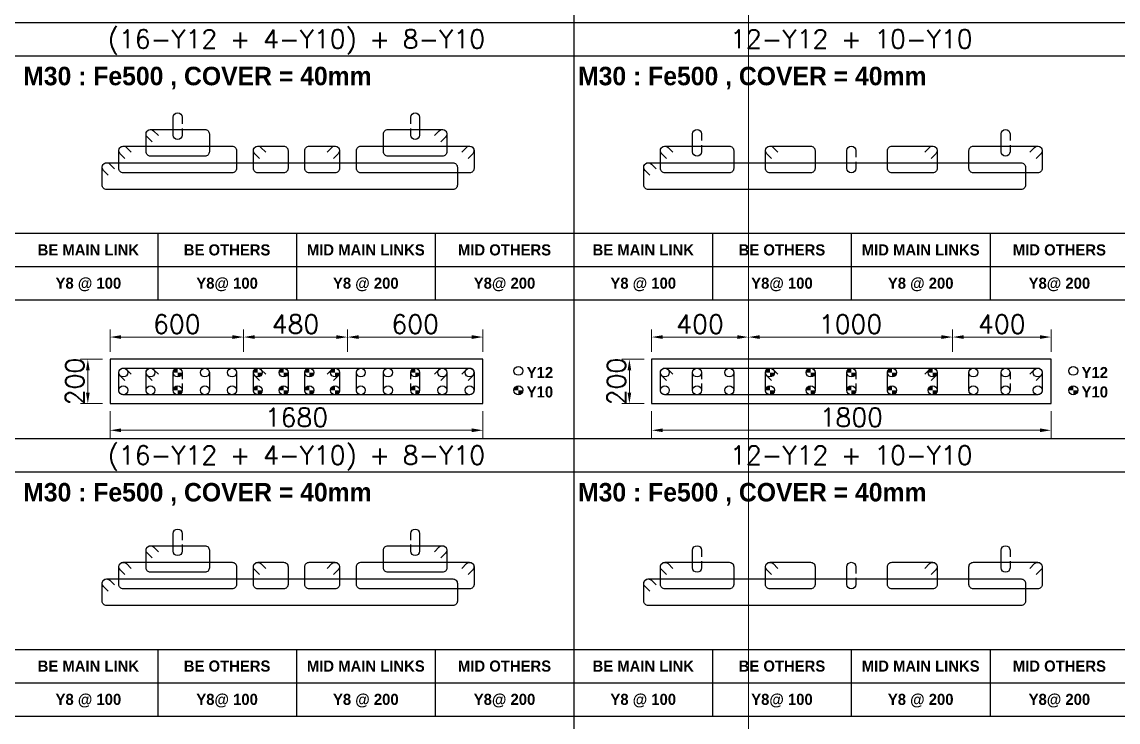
# Model space of a CAD drawing. Header units: millimetres. Extents: x -28707963 to -28231469, y 696001 to 896471.
# Drawn here: x -28305497 to -28290680, y 826289 to 835752 of the extents above; entities that cross this region are included whole.
import ezdxf
from ezdxf.enums import TextEntityAlignment as Align

# ---------------------------------------------------------------- set-up
doc = ezdxf.new("R2010")
doc.units = ezdxf.units.MM
doc.header["$MEASUREMENT"] = 0
doc.header["$PDMODE"] = 34
doc.header["$PDSIZE"] = -8
doc.layers.get('0').update_dxf_attribs({"lineweight": 5})
for name, color, linetype in [('09 COL TEXT-SCH', 2, 'Continuous'), ('14 REINF', 6, 'Continuous'), ('22 TABLE FRAME', 5, 'Continuous'), ('23 STIRRUPS', 5, 'Continuous'), ('TEXT', 4, 'Continuous')]:
    doc.layers.add(name, color=color, linetype=linetype)
doc.layers.add('19 COLUMN', color=1, linetype='Continuous', lineweight=25)
doc.styles.add('adani bold', font='')
doc.styles.add('ROMANS', font='simplex.shx')
doc.styles.get('adani bold').set_extended_font_data('Adani Bold', bold=True)
doc.dimstyles.new('D 50', dxfattribs={"dimscale": 100, "dimtxt": 3, "dimasz": 1.5, "dimexe": 1, "dimexo": 1, "dimgap": 0.5, "dimtad": 1, "dimdec": 0, "dimdsep": 46, "dimtxsty": 'ROMANS', "dimcen": 2.5, "dimclrd": 5, "dimclre": 5, "dimclrt": 4, "dimadec": 0, "dimazin": 0, "dimtfac": 1, "dimtdec": 0, "dimtmove": 0, "dimatfit": 3, "dimfxl": 1, "dimlwd": 0, "dimlwe": 0, "dimarcsym": 0})

# ---------------------------------------------------------------- blocks, each defined once
blk = doc.blocks.new('*D92')
at = {"color": 5, "lineweight": 0, "transparency": 16777216}
for p, q in [((-28304306, 830493), (-28304306, 830133)), ((-28299266, 830493), (-28299266, 830133)), ((-28304156, 830233), (-28299416, 830233))]:
    blk.add_line(p, q, dxfattribs=at)
at = {"color": 5, "transparency": 16777216}
for points in [[(-28304156, 830258), (-28304156, 830208), (-28304306, 830233)], [(-28299416, 830208), (-28299416, 830258), (-28299266, 830233)]]:
    blk.add_solid(points, dxfattribs=at)
at = {"layer": 'Defpoints', "color": 0, "transparency": 16777216}
for p in [(-28304306, 830593), (-28299266, 830593), (-28299266, 830233)]:
    blk.add_point(p, dxfattribs=at)
at = {"color": 4, "transparency": 16777216, "insert": (-28301786, 830408), "char_height": 250, "attachment_point": 5, "style": 'ROMANS'}
blk.add_mtext('1680', dxfattribs=at)
blk = doc.blocks.new('*D534')
at = {"color": 5, "lineweight": 0, "transparency": 16777216}
for p, q in [((-28296986, 830493), (-28296986, 830133)), ((-28291586, 830493), (-28291586, 830133)), ((-28296836, 830233), (-28291736, 830233))]:
    blk.add_line(p, q, dxfattribs=at)
at = {"color": 5, "transparency": 16777216}
for points in [[(-28296836, 830258), (-28296836, 830208), (-28296986, 830233)], [(-28291736, 830208), (-28291736, 830258), (-28291586, 830233)]]:
    blk.add_solid(points, dxfattribs=at)
at = {"layer": 'Defpoints', "color": 0, "transparency": 16777216}
for p in [(-28296986, 830593), (-28291586, 830593), (-28291586, 830233)]:
    blk.add_point(p, dxfattribs=at)
at = {"color": 4, "transparency": 16777216, "insert": (-28294286, 830408), "char_height": 250, "attachment_point": 5, "style": 'ROMANS'}
blk.add_mtext('1800', dxfattribs=at)
blk = doc.blocks.new('*D391')
at = {"color": 5, "lineweight": 0, "transparency": 16777216}
for p, q in [((-28304406, 831193), (-28304706, 831193)), ((-28304606, 830743), (-28304606, 831043)), ((-28304406, 830593), (-28304706, 830593))]:
    blk.add_line(p, q, dxfattribs=at)
at = {"color": 5, "transparency": 16777216}
for points in [[(-28304581, 831043), (-28304631, 831043), (-28304606, 831193)], [(-28304631, 830743), (-28304581, 830743), (-28304606, 830593)]]:
    blk.add_solid(points, dxfattribs=at)
at = {"layer": 'Defpoints', "color": 0, "transparency": 16777216}
for p in [(-28304606, 831193), (-28304306, 831193), (-28304306, 830593)]:
    blk.add_point(p, dxfattribs=at)
at = {"color": 4, "transparency": 16777216, "insert": (-28304781, 830893), "char_height": 250, "attachment_point": 5, "rotation": 90, "style": 'ROMANS'}
blk.add_mtext('200', dxfattribs=at)
blk = doc.blocks.new('*D392')
at = {"color": 5, "lineweight": 0, "transparency": 16777216}
for p, q in [((-28304306, 831293), (-28304306, 831593)), ((-28302501, 831293), (-28302501, 831593)), ((-28304156, 831493), (-28302651, 831493))]:
    blk.add_line(p, q, dxfattribs=at)
at = {"color": 5, "transparency": 16777216}
for points in [[(-28304156, 831518), (-28304156, 831468), (-28304306, 831493)], [(-28302651, 831468), (-28302651, 831518), (-28302501, 831493)]]:
    blk.add_solid(points, dxfattribs=at)
at = {"layer": 'Defpoints', "color": 0, "transparency": 16777216}
for p in [(-28302501, 831493), (-28304306, 831193), (-28302501, 831193)]:
    blk.add_point(p, dxfattribs=at)
at = {"color": 4, "transparency": 16777216, "insert": (-28303403, 831668), "char_height": 250, "attachment_point": 5, "style": 'ROMANS'}
blk.add_mtext('600', dxfattribs=at)
blk = doc.blocks.new('*D393')
at = {"color": 5, "lineweight": 0, "transparency": 16777216}
for p, q in [((-28302501, 831293), (-28302501, 831593)), ((-28301096, 831293), (-28301096, 831593)), ((-28302351, 831493), (-28301246, 831493))]:
    blk.add_line(p, q, dxfattribs=at)
at = {"color": 5, "transparency": 16777216}
for points in [[(-28302351, 831518), (-28302351, 831468), (-28302501, 831493)], [(-28301246, 831468), (-28301246, 831518), (-28301096, 831493)]]:
    blk.add_solid(points, dxfattribs=at)
at = {"layer": 'Defpoints', "color": 0, "transparency": 16777216}
for p in [(-28301096, 831493), (-28302501, 831193), (-28301096, 831193)]:
    blk.add_point(p, dxfattribs=at)
at = {"color": 4, "transparency": 16777216, "insert": (-28301799, 831668), "char_height": 250, "attachment_point": 5, "style": 'ROMANS'}
blk.add_mtext('480', dxfattribs=at)
blk = doc.blocks.new('*D394')
at = {"color": 5, "lineweight": 0, "transparency": 16777216}
for p, q in [((-28301096, 831293), (-28301096, 831593)), ((-28299266, 831293), (-28299266, 831593)), ((-28300946, 831493), (-28299416, 831493))]:
    blk.add_line(p, q, dxfattribs=at)
at = {"color": 5, "transparency": 16777216}
for points in [[(-28300946, 831518), (-28300946, 831468), (-28301096, 831493)], [(-28299416, 831468), (-28299416, 831518), (-28299266, 831493)]]:
    blk.add_solid(points, dxfattribs=at)
at = {"layer": 'Defpoints', "color": 0, "transparency": 16777216}
for p in [(-28299266, 831493), (-28301096, 831193), (-28299266, 831193)]:
    blk.add_point(p, dxfattribs=at)
at = {"color": 4, "transparency": 16777216, "insert": (-28300181, 831668), "char_height": 250, "attachment_point": 5, "style": 'ROMANS'}
blk.add_mtext('600', dxfattribs=at)
blk = doc.blocks.new('*D431')
at = {"color": 5, "lineweight": 0, "transparency": 16777216}
for p, q in [((-28297086, 831193), (-28297386, 831193)), ((-28297286, 830743), (-28297286, 831043)), ((-28297086, 830593), (-28297386, 830593))]:
    blk.add_line(p, q, dxfattribs=at)
at = {"color": 5, "transparency": 16777216}
for points in [[(-28297261, 831043), (-28297311, 831043), (-28297286, 831193)], [(-28297311, 830743), (-28297261, 830743), (-28297286, 830593)]]:
    blk.add_solid(points, dxfattribs=at)
at = {"layer": 'Defpoints', "color": 0, "transparency": 16777216}
for p in [(-28297286, 831193), (-28296986, 831193), (-28296986, 830593)]:
    blk.add_point(p, dxfattribs=at)
at = {"color": 4, "transparency": 16777216, "insert": (-28297461, 830893), "char_height": 250, "attachment_point": 5, "rotation": 90, "style": 'ROMANS'}
blk.add_mtext('200', dxfattribs=at)
blk = doc.blocks.new('*D432')
at = {"color": 5, "lineweight": 0, "transparency": 16777216}
for p, q in [((-28296986, 831293), (-28296986, 831593)), ((-28295676, 831293), (-28295676, 831593)), ((-28296836, 831493), (-28295826, 831493))]:
    blk.add_line(p, q, dxfattribs=at)
at = {"color": 5, "transparency": 16777216}
for points in [[(-28296836, 831518), (-28296836, 831468), (-28296986, 831493)], [(-28295826, 831468), (-28295826, 831518), (-28295676, 831493)]]:
    blk.add_solid(points, dxfattribs=at)
at = {"layer": 'Defpoints', "color": 0, "transparency": 16777216}
for p in [(-28295676, 831493), (-28296986, 831193), (-28295676, 831193)]:
    blk.add_point(p, dxfattribs=at)
at = {"color": 4, "transparency": 16777216, "insert": (-28296331, 831668), "char_height": 250, "attachment_point": 5, "style": 'ROMANS'}
blk.add_mtext('400', dxfattribs=at)
blk = doc.blocks.new('*D433')
at = {"color": 5, "lineweight": 0, "transparency": 16777216}
for p, q in [((-28295676, 831293), (-28295676, 831593)), ((-28292918, 831293), (-28292918, 831593)), ((-28295526, 831493), (-28293068, 831493))]:
    blk.add_line(p, q, dxfattribs=at)
at = {"color": 5, "transparency": 16777216}
for points in [[(-28295526, 831518), (-28295526, 831468), (-28295676, 831493)], [(-28293068, 831468), (-28293068, 831518), (-28292918, 831493)]]:
    blk.add_solid(points, dxfattribs=at)
at = {"layer": 'Defpoints', "color": 0, "transparency": 16777216}
for p in [(-28292918, 831493), (-28295676, 831193), (-28292918, 831193)]:
    blk.add_point(p, dxfattribs=at)
at = {"color": 4, "transparency": 16777216, "insert": (-28294297, 831668), "char_height": 250, "attachment_point": 5, "style": 'ROMANS'}
blk.add_mtext('1000', dxfattribs=at)
blk = doc.blocks.new('*D434')
at = {"color": 5, "lineweight": 0, "transparency": 16777216}
for p, q in [((-28292918, 831293), (-28292918, 831593)), ((-28291586, 831293), (-28291586, 831593)), ((-28292768, 831493), (-28291736, 831493))]:
    blk.add_line(p, q, dxfattribs=at)
at = {"color": 5, "transparency": 16777216}
for points in [[(-28292768, 831518), (-28292768, 831468), (-28292918, 831493)], [(-28291736, 831468), (-28291736, 831518), (-28291586, 831493)]]:
    blk.add_solid(points, dxfattribs=at)
at = {"layer": 'Defpoints', "color": 0, "transparency": 16777216}
for p in [(-28291586, 831493), (-28292918, 831193), (-28291586, 831193)]:
    blk.add_point(p, dxfattribs=at)
at = {"color": 4, "transparency": 16777216, "insert": (-28292252, 831668), "char_height": 250, "attachment_point": 5, "style": 'ROMANS'}
blk.add_mtext('400', dxfattribs=at)

msp = doc.modelspace()

# ---------------------------------------------------------------- hatches: boundary and pattern name
at = {"layer": '14 REINF'}
h = msp.add_hatch(color=6, dxfattribs=at)
edge = h.paths.add_edge_path(flags=0)
edge.add_line((-28303451.1, 831013.4), (-28303391.1, 831013.4))
edge.add_line((-28303391.1, 831013.4), (-28303391.1, 831073.4))
edge.add_arc((-28303391.1, 831013.4), 60, 90, 180)
edge = h.paths.add_edge_path(flags=0)
edge.add_line((-28303331.1, 831013.4), (-28303391.1, 831013.4))
edge.add_line((-28303391.1, 831013.4), (-28303391.1, 830953.4))
edge.add_arc((-28303391.1, 831013.4), 60, 270, 360)
h = msp.add_hatch(color=6, dxfattribs=at)
edge = h.paths.add_edge_path(flags=0)
edge.add_line((-28302368.1, 831013.4), (-28302308.1, 831013.4))
edge.add_line((-28302308.1, 831013.4), (-28302308.1, 831073.4))
edge.add_arc((-28302308.1, 831013.4), 60, 90, 180)
edge = h.paths.add_edge_path(flags=0)
edge.add_line((-28302248.1, 831013.4), (-28302308.1, 831013.4))
edge.add_line((-28302308.1, 831013.4), (-28302308.1, 830953.4))
edge.add_arc((-28302308.1, 831013.4), 60, 270, 360)
h = msp.add_hatch(color=6, dxfattribs=at)
edge = h.paths.add_edge_path(flags=0)
edge.add_line((-28302020.1, 831013.4), (-28301960.1, 831013.4))
edge.add_line((-28301960.1, 831013.4), (-28301960.1, 831073.4))
edge.add_arc((-28301960.1, 831013.4), 60, 90, 180)
edge = h.paths.add_edge_path(flags=0)
edge.add_line((-28301900.1, 831013.4), (-28301960.1, 831013.4))
edge.add_line((-28301960.1, 831013.4), (-28301960.1, 830953.4))
edge.add_arc((-28301960.1, 831013.4), 60, 270, 360)
h = msp.add_hatch(color=6, dxfattribs=at)
edge = h.paths.add_edge_path(flags=0)
edge.add_line((-28301672.1, 831013.4), (-28301612.1, 831013.4))
edge.add_line((-28301612.1, 831013.4), (-28301612.1, 831073.4))
edge.add_arc((-28301612.1, 831013.4), 60, 90, 180)
edge = h.paths.add_edge_path(flags=0)
edge.add_line((-28301552.1, 831013.4), (-28301612.1, 831013.4))
edge.add_line((-28301612.1, 831013.4), (-28301612.1, 830953.4))
edge.add_arc((-28301612.1, 831013.4), 60, 270, 360)
h = msp.add_hatch(color=6, dxfattribs=at)
edge = h.paths.add_edge_path(flags=0)
edge.add_line((-28301324.1, 831013.4), (-28301264.1, 831013.4))
edge.add_line((-28301264.1, 831013.4), (-28301264.1, 831073.4))
edge.add_arc((-28301264.1, 831013.4), 60, 90, 180)
edge = h.paths.add_edge_path(flags=0)
edge.add_line((-28301204.1, 831013.4), (-28301264.1, 831013.4))
edge.add_line((-28301264.1, 831013.4), (-28301264.1, 830953.4))
edge.add_arc((-28301264.1, 831013.4), 60, 270, 360)
h = msp.add_hatch(color=6, dxfattribs=at)
edge = h.paths.add_edge_path(flags=0)
edge.add_line((-28300241.1, 831013.4), (-28300181.1, 831013.4))
edge.add_line((-28300181.1, 831013.4), (-28300181.1, 831073.4))
edge.add_arc((-28300181.1, 831013.4), 60, 90, 180)
edge = h.paths.add_edge_path(flags=0)
edge.add_line((-28300121.1, 831013.4), (-28300181.1, 831013.4))
edge.add_line((-28300181.1, 831013.4), (-28300181.1, 830953.4))
edge.add_arc((-28300181.1, 831013.4), 60, 270, 360)
h = msp.add_hatch(color=6, dxfattribs=at)
edge = h.paths.add_edge_path(flags=0)
edge.add_line((-28295446.1, 831013.4), (-28295386.1, 831013.4))
edge.add_line((-28295386.1, 831013.4), (-28295386.1, 831073.4))
edge.add_arc((-28295386.1, 831013.4), 60, 90, 180)
edge = h.paths.add_edge_path(flags=0)
edge.add_line((-28295326.1, 831013.4), (-28295386.1, 831013.4))
edge.add_line((-28295386.1, 831013.4), (-28295386.1, 830953.4))
edge.add_arc((-28295386.1, 831013.4), 60, 270, 360)
h = msp.add_hatch(color=6, dxfattribs=at)
edge = h.paths.add_edge_path(flags=0)
edge.add_line((-28294896.1, 831013.4), (-28294836.1, 831013.4))
edge.add_line((-28294836.1, 831013.4), (-28294836.1, 831073.4))
edge.add_arc((-28294836.1, 831013.4), 60, 90, 180)
edge = h.paths.add_edge_path(flags=0)
edge.add_line((-28294776.1, 831013.4), (-28294836.1, 831013.4))
edge.add_line((-28294836.1, 831013.4), (-28294836.1, 830953.4))
edge.add_arc((-28294836.1, 831013.4), 60, 270, 360)
h = msp.add_hatch(color=6, dxfattribs=at)
edge = h.paths.add_edge_path(flags=0)
edge.add_line((-28294346.1, 831013.4), (-28294286.1, 831013.4))
edge.add_line((-28294286.1, 831013.4), (-28294286.1, 831073.4))
edge.add_arc((-28294286.1, 831013.4), 60, 90, 180)
edge = h.paths.add_edge_path(flags=0)
edge.add_line((-28294226.1, 831013.4), (-28294286.1, 831013.4))
edge.add_line((-28294286.1, 831013.4), (-28294286.1, 830953.4))
edge.add_arc((-28294286.1, 831013.4), 60, 270, 360)
h = msp.add_hatch(color=6, dxfattribs=at)
edge = h.paths.add_edge_path(flags=0)
edge.add_line((-28293796.1, 831013.4), (-28293736.1, 831013.4))
edge.add_line((-28293736.1, 831013.4), (-28293736.1, 831073.4))
edge.add_arc((-28293736.1, 831013.4), 60, 90, 180)
edge = h.paths.add_edge_path(flags=0)
edge.add_line((-28293676.1, 831013.4), (-28293736.1, 831013.4))
edge.add_line((-28293736.1, 831013.4), (-28293736.1, 830953.4))
edge.add_arc((-28293736.1, 831013.4), 60, 270, 360)
h = msp.add_hatch(color=6, dxfattribs=at)
edge = h.paths.add_edge_path(flags=0)
edge.add_line((-28293246.1, 831013.4), (-28293186.1, 831013.4))
edge.add_line((-28293186.1, 831013.4), (-28293186.1, 831073.4))
edge.add_arc((-28293186.1, 831013.4), 60, 90, 180)
edge = h.paths.add_edge_path(flags=0)
edge.add_line((-28293126.1, 831013.4), (-28293186.1, 831013.4))
edge.add_line((-28293186.1, 831013.4), (-28293186.1, 830953.4))
edge.add_arc((-28293186.1, 831013.4), 60, 270, 360)
h = msp.add_hatch(color=6, dxfattribs=at)
edge = h.paths.add_edge_path(flags=0)
edge.add_line((-28303451.1, 830773.4), (-28303391.1, 830773.4))
edge.add_line((-28303391.1, 830773.4), (-28303391.1, 830833.4))
edge.add_arc((-28303391.1, 830773.4), 60, 90, 180)
edge = h.paths.add_edge_path(flags=0)
edge.add_line((-28303331.1, 830773.4), (-28303391.1, 830773.4))
edge.add_line((-28303391.1, 830773.4), (-28303391.1, 830713.4))
edge.add_arc((-28303391.1, 830773.4), 60, 270, 360)
h = msp.add_hatch(color=6, dxfattribs=at)
edge = h.paths.add_edge_path(flags=0)
edge.add_line((-28302368.1, 830773.4), (-28302308.1, 830773.4))
edge.add_line((-28302308.1, 830773.4), (-28302308.1, 830833.4))
edge.add_arc((-28302308.1, 830773.4), 60, 90, 180)
edge = h.paths.add_edge_path(flags=0)
edge.add_line((-28302248.1, 830773.4), (-28302308.1, 830773.4))
edge.add_line((-28302308.1, 830773.4), (-28302308.1, 830713.4))
edge.add_arc((-28302308.1, 830773.4), 60, 270, 360)
h = msp.add_hatch(color=6, dxfattribs=at)
edge = h.paths.add_edge_path(flags=0)
edge.add_line((-28302020.1, 830773.4), (-28301960.1, 830773.4))
edge.add_line((-28301960.1, 830773.4), (-28301960.1, 830833.4))
edge.add_arc((-28301960.1, 830773.4), 60, 90, 180)
edge = h.paths.add_edge_path(flags=0)
edge.add_line((-28301900.1, 830773.4), (-28301960.1, 830773.4))
edge.add_line((-28301960.1, 830773.4), (-28301960.1, 830713.4))
edge.add_arc((-28301960.1, 830773.4), 60, 270, 360)
h = msp.add_hatch(color=6, dxfattribs=at)
edge = h.paths.add_edge_path(flags=0)
edge.add_line((-28301672.1, 830773.4), (-28301612.1, 830773.4))
edge.add_line((-28301612.1, 830773.4), (-28301612.1, 830833.4))
edge.add_arc((-28301612.1, 830773.4), 60, 90, 180)
edge = h.paths.add_edge_path(flags=0)
edge.add_line((-28301552.1, 830773.4), (-28301612.1, 830773.4))
edge.add_line((-28301612.1, 830773.4), (-28301612.1, 830713.4))
edge.add_arc((-28301612.1, 830773.4), 60, 270, 360)
h = msp.add_hatch(color=6, dxfattribs=at)
edge = h.paths.add_edge_path(flags=0)
edge.add_line((-28301324.1, 830773.4), (-28301264.1, 830773.4))
edge.add_line((-28301264.1, 830773.4), (-28301264.1, 830833.4))
edge.add_arc((-28301264.1, 830773.4), 60, 90, 180)
edge = h.paths.add_edge_path(flags=0)
edge.add_line((-28301204.1, 830773.4), (-28301264.1, 830773.4))
edge.add_line((-28301264.1, 830773.4), (-28301264.1, 830713.4))
edge.add_arc((-28301264.1, 830773.4), 60, 270, 360)
h = msp.add_hatch(color=6, dxfattribs=at)
edge = h.paths.add_edge_path(flags=0)
edge.add_line((-28300241.1, 830773.4), (-28300181.1, 830773.4))
edge.add_line((-28300181.1, 830773.4), (-28300181.1, 830833.4))
edge.add_arc((-28300181.1, 830773.4), 60, 90, 180)
edge = h.paths.add_edge_path(flags=0)
edge.add_line((-28300121.1, 830773.4), (-28300181.1, 830773.4))
edge.add_line((-28300181.1, 830773.4), (-28300181.1, 830713.4))
edge.add_arc((-28300181.1, 830773.4), 60, 270, 360)
h = msp.add_hatch(color=6, dxfattribs=at)
edge = h.paths.add_edge_path(flags=0)
edge.add_line((-28298846.1, 830773.4), (-28298786.1, 830773.4))
edge.add_line((-28298786.1, 830773.4), (-28298786.1, 830833.4))
edge.add_arc((-28298786.1, 830773.4), 60, 90, 180)
edge = h.paths.add_edge_path(flags=0)
edge.add_line((-28298726.1, 830773.4), (-28298786.1, 830773.4))
edge.add_line((-28298786.1, 830773.4), (-28298786.1, 830713.4))
edge.add_arc((-28298786.1, 830773.4), 60, 270, 360)
h = msp.add_hatch(color=6, dxfattribs=at)
edge = h.paths.add_edge_path(flags=0)
edge.add_line((-28295446.1, 830773.4), (-28295386.1, 830773.4))
edge.add_line((-28295386.1, 830773.4), (-28295386.1, 830833.4))
edge.add_arc((-28295386.1, 830773.4), 60, 90, 180)
edge = h.paths.add_edge_path(flags=0)
edge.add_line((-28295326.1, 830773.4), (-28295386.1, 830773.4))
edge.add_line((-28295386.1, 830773.4), (-28295386.1, 830713.4))
edge.add_arc((-28295386.1, 830773.4), 60, 270, 360)
h = msp.add_hatch(color=6, dxfattribs=at)
edge = h.paths.add_edge_path(flags=0)
edge.add_line((-28294896.1, 830773.4), (-28294836.1, 830773.4))
edge.add_line((-28294836.1, 830773.4), (-28294836.1, 830833.4))
edge.add_arc((-28294836.1, 830773.4), 60, 90, 180)
edge = h.paths.add_edge_path(flags=0)
edge.add_line((-28294776.1, 830773.4), (-28294836.1, 830773.4))
edge.add_line((-28294836.1, 830773.4), (-28294836.1, 830713.4))
edge.add_arc((-28294836.1, 830773.4), 60, 270, 360)
h = msp.add_hatch(color=6, dxfattribs=at)
edge = h.paths.add_edge_path(flags=0)
edge.add_line((-28294346.1, 830773.4), (-28294286.1, 830773.4))
edge.add_line((-28294286.1, 830773.4), (-28294286.1, 830833.4))
edge.add_arc((-28294286.1, 830773.4), 60, 90, 180)
edge = h.paths.add_edge_path(flags=0)
edge.add_line((-28294226.1, 830773.4), (-28294286.1, 830773.4))
edge.add_line((-28294286.1, 830773.4), (-28294286.1, 830713.4))
edge.add_arc((-28294286.1, 830773.4), 60, 270, 360)
h = msp.add_hatch(color=6, dxfattribs=at)
edge = h.paths.add_edge_path(flags=0)
edge.add_line((-28293796.1, 830773.4), (-28293736.1, 830773.4))
edge.add_line((-28293736.1, 830773.4), (-28293736.1, 830833.4))
edge.add_arc((-28293736.1, 830773.4), 60, 90, 180)
edge = h.paths.add_edge_path(flags=0)
edge.add_line((-28293676.1, 830773.4), (-28293736.1, 830773.4))
edge.add_line((-28293736.1, 830773.4), (-28293736.1, 830713.4))
edge.add_arc((-28293736.1, 830773.4), 60, 270, 360)
h = msp.add_hatch(color=6, dxfattribs=at)
edge = h.paths.add_edge_path(flags=0)
edge.add_line((-28293246.1, 830773.4), (-28293186.1, 830773.4))
edge.add_line((-28293186.1, 830773.4), (-28293186.1, 830833.4))
edge.add_arc((-28293186.1, 830773.4), 60, 90, 180)
edge = h.paths.add_edge_path(flags=0)
edge.add_line((-28293126.1, 830773.4), (-28293186.1, 830773.4))
edge.add_line((-28293186.1, 830773.4), (-28293186.1, 830713.4))
edge.add_arc((-28293186.1, 830773.4), 60, 270, 360)
h = msp.add_hatch(color=6, dxfattribs=at)
edge = h.paths.add_edge_path(flags=0)
edge.add_line((-28291346.1, 830773.4), (-28291286.1, 830773.4))
edge.add_line((-28291286.1, 830773.4), (-28291286.1, 830833.4))
edge.add_arc((-28291286.1, 830773.4), 60, 90, 180)
edge = h.paths.add_edge_path(flags=0)
edge.add_line((-28291226.1, 830773.4), (-28291286.1, 830773.4))
edge.add_line((-28291286.1, 830773.4), (-28291286.1, 830713.4))
edge.add_arc((-28291286.1, 830773.4), 60, 270, 360)

# ---------------------------------------------------------------- linework, layer by layer
msp.add_line((-28295675.5, 896471.2), (-28295675.5, 817472.8))
at = {"layer": '14 REINF', "color": 6}
for centre in [(-28304126.1, 831013.4), (-28303758.6, 831013.4), (-28303391.1, 831013.4), (-28303023.6, 831013.4), (-28302656.1, 831013.4), (-28302308.1, 831013.4), (-28301960.1, 831013.4), (-28301612.1, 831013.4), (-28301264.1, 831013.4), (-28300916.1, 831013.4), (-28300548.6, 831013.4), (-28300181.1, 831013.4), (-28299813.6, 831013.4), (-28299446.1, 831013.4), (-28298786.1, 831035.9), (-28296806.1, 831013.4), (-28296371.1, 831013.4), (-28295936.1, 831013.4), (-28295386.1, 831013.4), (-28294836.1, 831013.4), (-28294286.1, 831013.4), (-28293736.1, 831013.4), (-28293186.1, 831013.4), (-28292636.1, 831013.4), (-28292201.1, 831013.4), (-28291766.1, 831013.4), (-28291286.1, 831035.9), (-28304126.1, 830773.4), (-28303758.6, 830773.4), (-28303391.1, 830773.4), (-28303023.6, 830773.4), (-28302656.1, 830773.4), (-28302308.1, 830773.4), (-28301960.1, 830773.4), (-28301612.1, 830773.4), (-28301264.1, 830773.4), (-28300916.1, 830773.4), (-28300548.6, 830773.4), (-28300181.1, 830773.4), (-28299813.6, 830773.4), (-28299446.1, 830773.4), (-28298786.1, 830773.4), (-28296806.1, 830773.4), (-28296371.1, 830773.4), (-28295936.1, 830773.4), (-28295386.1, 830773.4), (-28294836.1, 830773.4), (-28294286.1, 830773.4), (-28293736.1, 830773.4), (-28293186.1, 830773.4), (-28292636.1, 830773.4), (-28292201.1, 830773.4), (-28291766.1, 830773.4), (-28291286.1, 830773.4)]:
    msp.add_circle(centre, 60, dxfattribs=at)
at = {"layer": '19 COLUMN', "color": 4}
for points in [[(-28299266.1, 831193.4), (-28304306.1, 831193.4)], [(-28304306.1, 831193.4), (-28304306.1, 830593.4)], [(-28299266.1, 830593.4), (-28299266.1, 831193.4)], [(-28291586.1, 831193.4), (-28296986.1, 831193.4)], [(-28296986.1, 831193.4), (-28296986.1, 830593.4)], [(-28291586.1, 830593.4), (-28291586.1, 831193.4)], [(-28304306.1, 830593.4), (-28299266.1, 830593.4)], [(-28296986.1, 830593.4), (-28291586.1, 830593.4)]]:
    msp.add_lwpolyline(points, dxfattribs=at)
at = {"layer": '22 TABLE FRAME', "color": 5, "linetype": 'Continuous'}
for p, q in [((-28298036.1, 863421.2), (-28298036.1, 788796.2)), ((-28330286.1, 835746.2), (-28245536.1, 835746.2)), ((-28334786.1, 835296.2), (-28245536.1, 835296.2)), ((-28330286.1, 832896.2), (-28245536.1, 832896.2)), ((-28303661.1, 832896.2), (-28303661.1, 831996.2)), ((-28301786.1, 832896.2), (-28301786.1, 831996.2)), ((-28299911.1, 832896.2), (-28299911.1, 831996.2)), ((-28296161.1, 832896.2), (-28296161.1, 831996.2)), ((-28294286.1, 832896.2), (-28294286.1, 831996.2)), ((-28292411.1, 832896.2), (-28292411.1, 831996.2)), ((-28330286.1, 832446.2), (-28245536.1, 832446.2)), ((-28330286.1, 831996.2), (-28245536.1, 831996.2)), ((-28330286.1, 830121.2), (-28245536.1, 830121.2)), ((-28334786.1, 829671.2), (-28245536.1, 829671.2)), ((-28330286.1, 827271.2), (-28245536.1, 827271.2)), ((-28303661.1, 827271.2), (-28303661.1, 826371.2)), ((-28301786.1, 827271.2), (-28301786.1, 826371.2)), ((-28299911.1, 827271.2), (-28299911.1, 826371.2)), ((-28296161.1, 827271.2), (-28296161.1, 826371.2)), ((-28294286.1, 827271.2), (-28294286.1, 826371.2)), ((-28292411.1, 827271.2), (-28292411.1, 826371.2)), ((-28330286.1, 826821.2), (-28245536.1, 826821.2)), ((-28330286.1, 826371.2), (-28245536.1, 826371.2))]:
    msp.add_line(p, q, dxfattribs=at)
at = {"layer": '23 STIRRUPS', "color": 5}
for points in [[(-28303331.1, 834313.4), (-28303331.1, 834223.4, -1), (-28303451.1, 834223.4), (-28303451.1, 834463.4, -1), (-28303331.1, 834463.4), (-28303331.1, 834373.4)], [(-28300241.1, 834373.4), (-28300241.1, 834463.4, -1), (-28300121.1, 834463.4), (-28300121.1, 834223.4, -1), (-28300241.1, 834223.4), (-28300241.1, 834313.4)], [(-28303737.4, 834132.3), (-28303801, 834195.9, -0.668178), (-28303758.6, 834298.4), (-28303023.6, 834298.4, -0.4142136), (-28302963.6, 834238.4), (-28302963.6, 833998.4, -0.4142136), (-28303023.6, 833938.4), (-28303758.6, 833938.4, -0.4142136), (-28303818.6, 833998.4), (-28303818.6, 834238.4, -0.6681793), (-28303716.2, 834280.8), (-28303652.5, 834217.1)], [(-28299919.7, 834217.1), (-28299856, 834280.8, -0.6681793), (-28299753.6, 834238.4), (-28299753.6, 833998.4, -0.4142136), (-28299813.6, 833938.4), (-28300548.6, 833938.4, -0.4142136), (-28300608.6, 833998.4), (-28300608.6, 834238.4, -0.4142136), (-28300548.6, 834298.4), (-28299813.6, 834298.4, -0.668178), (-28299771.2, 834195.9), (-28299834.8, 834132.3)], [(-28296311.1, 834088.4), (-28296311.1, 833998.4, -1), (-28296431.1, 833998.4), (-28296431.1, 834238.4, -1), (-28296311.1, 834238.4), (-28296311.1, 834148.4)], [(-28292141.1, 834088.4), (-28292141.1, 833998.4, -1), (-28292261.1, 833998.4), (-28292261.1, 834238.4, -1), (-28292141.1, 834238.4), (-28292141.1, 834148.4)], [(-28304104.9, 833907.3), (-28304168.5, 833970.9, -0.668178), (-28304126.1, 834073.4), (-28302656.1, 834073.4, -0.4142136), (-28302596.1, 834013.4), (-28302596.1, 833773.4, -0.4142136), (-28302656.1, 833713.4), (-28304126.1, 833713.4, -0.4142136), (-28304186.1, 833773.4), (-28304186.1, 834013.4, -0.6681793), (-28304083.7, 834055.8), (-28304020, 833992.1)], [(-28302286.9, 833907.3), (-28302350.5, 833970.9, -0.668178), (-28302308.1, 834073.4), (-28301960.1, 834073.4, -0.4142136), (-28301900.1, 834013.4), (-28301900.1, 833773.4, -0.4142136), (-28301960.1, 833713.4), (-28302308.1, 833713.4, -0.4142136), (-28302368.1, 833773.4), (-28302368.1, 834013.4, -0.6681793), (-28302265.7, 834055.8), (-28302202, 833992.1)], [(-28301370.2, 833992.1), (-28301306.5, 834055.8, -0.6681793), (-28301204.1, 834013.4), (-28301204.1, 833773.4, -0.4142136), (-28301264.1, 833713.4), (-28301612.1, 833713.4, -0.4142136), (-28301672.1, 833773.4), (-28301672.1, 834013.4, -0.4142136), (-28301612.1, 834073.4), (-28301264.1, 834073.4, -0.668178), (-28301221.7, 833970.9), (-28301285.3, 833907.3)], [(-28299552.2, 833992.1), (-28299488.5, 834055.8, -0.6681793), (-28299386.1, 834013.4), (-28299386.1, 833773.4, -0.4142136), (-28299446.1, 833713.4), (-28300916.1, 833713.4, -0.4142136), (-28300976.1, 833773.4), (-28300976.1, 834013.4, -0.4142136), (-28300916.1, 834073.4), (-28299446.1, 834073.4, -0.668178), (-28299403.7, 833970.9), (-28299467.3, 833907.3)], [(-28296784.9, 833907.3), (-28296848.5, 833970.9, -0.668178), (-28296806.1, 834073.4), (-28295936.1, 834073.4, -0.4142136), (-28295876.1, 834013.4), (-28295876.1, 833773.4, -0.4142136), (-28295936.1, 833713.4), (-28296806.1, 833713.4, -0.4142136), (-28296866.1, 833773.4), (-28296866.1, 834013.4, -0.6681793), (-28296763.7, 834055.8), (-28296700, 833992.1)], [(-28295364.9, 833907.3), (-28295428.6, 833970.9, -0.6683136), (-28295386.1, 834073.4), (-28294836.1, 834073.4, -0.4143234), (-28294776.1, 834013.4), (-28294776.1, 833773.4, -0.4143234), (-28294836.1, 833713.4), (-28295386.1, 833713.4, -0.4143234), (-28295446.1, 833773.4), (-28295446.1, 834013.4, -0.6681793), (-28295343.7, 834055.8), (-28295280.1, 833992.1)], [(-28294226.1, 833863.4), (-28294226.1, 833773.4, -1), (-28294346.1, 833773.4), (-28294346.1, 834013.4, -1), (-28294226.1, 834013.4), (-28294226.1, 833923.4)], [(-28293292.1, 833992.1), (-28293228.5, 834055.8, -0.6681793), (-28293126.1, 834013.4), (-28293126.1, 833773.4, -0.4143234), (-28293186.1, 833713.4), (-28293736.1, 833713.4, -0.4143234), (-28293796.1, 833773.4), (-28293796.1, 834013.4, -0.4143234), (-28293736.1, 834073.4), (-28293186.1, 834073.4, -0.6683136), (-28293143.6, 833970.9), (-28293207.3, 833907.3)], [(-28291872.2, 833992.1), (-28291808.5, 834055.8, -0.6681793), (-28291706.1, 834013.4), (-28291706.1, 833773.4, -0.4142136), (-28291766.1, 833713.4), (-28292636.1, 833713.4, -0.4142136), (-28292696.1, 833773.4), (-28292696.1, 834013.4, -0.4142136), (-28292636.1, 834073.4), (-28291766.1, 834073.4, -0.668178), (-28291723.7, 833970.9), (-28291787.3, 833907.3)], [(-28304329.9, 833682.3), (-28304393.5, 833745.9, -0.668178), (-28304351.1, 833848.4), (-28299671.1, 833848.4, -0.4142136), (-28299611.1, 833788.4), (-28299611.1, 833548.4, -0.4142136), (-28299671.1, 833488.4), (-28304351.1, 833488.4, -0.4142136), (-28304411.1, 833548.4), (-28304411.1, 833788.4, -0.6681793), (-28304308.7, 833830.8), (-28304245, 833767.1)], [(-28297009.9, 833682.3), (-28297073.5, 833745.9, -0.668178), (-28297031.1, 833848.4), (-28291991.1, 833848.4, -0.4142136), (-28291931.1, 833788.4), (-28291931.1, 833548.4, -0.4142136), (-28291991.1, 833488.4), (-28297031.1, 833488.4, -0.4142136), (-28297091.1, 833548.4), (-28297091.1, 833788.4, -0.6681793), (-28296988.7, 833830.8), (-28296925, 833767.1)], [(-28304104.9, 830907.3), (-28304168.5, 830970.9, -0.668178), (-28304126.1, 831073.4), (-28299446.1, 831073.4, -0.4142136), (-28299386.1, 831013.4), (-28299386.1, 830773.4, -0.4142136), (-28299446.1, 830713.4), (-28304126.1, 830713.4, -0.4142136), (-28304186.1, 830773.4), (-28304186.1, 831013.4, -0.6681793), (-28304083.7, 831055.8), (-28304020, 830992.1)], [(-28304104.9, 830907.3), (-28304168.5, 830970.9, -0.668178), (-28304126.1, 831073.4), (-28302656.1, 831073.4, -0.4142136), (-28302596.1, 831013.4), (-28302596.1, 830773.4, -0.4142136), (-28302656.1, 830713.4), (-28304126.1, 830713.4, -0.4142136), (-28304186.1, 830773.4), (-28304186.1, 831013.4, -0.6681793), (-28304083.7, 831055.8), (-28304020, 830992.1)], [(-28303737.4, 830907.3), (-28303801, 830970.9, -0.668178), (-28303758.6, 831073.4), (-28303023.6, 831073.4, -0.4142136), (-28302963.6, 831013.4), (-28302963.6, 830773.4, -0.4142136), (-28303023.6, 830713.4), (-28303758.6, 830713.4, -0.4142136), (-28303818.6, 830773.4), (-28303818.6, 831013.4, -0.6681793), (-28303716.2, 831055.8), (-28303652.5, 830992.1)], [(-28303331.1, 830863.4), (-28303331.1, 830773.4, -1), (-28303451.1, 830773.4), (-28303451.1, 831013.4, -1), (-28303331.1, 831013.4), (-28303331.1, 830923.4)], [(-28302286.9, 830907.3), (-28302350.5, 830970.9, -0.668178), (-28302308.1, 831073.4), (-28301960.1, 831073.4, -0.4142136), (-28301900.1, 831013.4), (-28301900.1, 830773.4, -0.4142136), (-28301960.1, 830713.4), (-28302308.1, 830713.4, -0.4142136), (-28302368.1, 830773.4), (-28302368.1, 831013.4, -0.6681793), (-28302265.7, 831055.8), (-28302202, 830992.1)], [(-28301370.2, 830992.1), (-28301306.5, 831055.8, -0.6681793), (-28301204.1, 831013.4), (-28301204.1, 830773.4, -0.4142136), (-28301264.1, 830713.4), (-28301612.1, 830713.4, -0.4142136), (-28301672.1, 830773.4), (-28301672.1, 831013.4, -0.4142136), (-28301612.1, 831073.4), (-28301264.1, 831073.4, -0.668178), (-28301221.7, 830970.9), (-28301285.3, 830907.3)], [(-28299552.2, 830992.1), (-28299488.5, 831055.8, -0.6681793), (-28299386.1, 831013.4), (-28299386.1, 830773.4, -0.4142136), (-28299446.1, 830713.4), (-28300916.1, 830713.4, -0.4142136), (-28300976.1, 830773.4), (-28300976.1, 831013.4, -0.4142136), (-28300916.1, 831073.4), (-28299446.1, 831073.4, -0.668178), (-28299403.7, 830970.9), (-28299467.3, 830907.3)], [(-28299919.7, 830992.1), (-28299856, 831055.8, -0.6681793), (-28299753.6, 831013.4), (-28299753.6, 830773.4, -0.4142136), (-28299813.6, 830713.4), (-28300548.6, 830713.4, -0.4142136), (-28300608.6, 830773.4), (-28300608.6, 831013.4, -0.4142136), (-28300548.6, 831073.4), (-28299813.6, 831073.4, -0.668178), (-28299771.2, 830970.9), (-28299834.8, 830907.3)], [(-28300241.1, 830923.4), (-28300241.1, 831013.4, -1), (-28300121.1, 831013.4), (-28300121.1, 830773.4, -1), (-28300241.1, 830773.4), (-28300241.1, 830863.4)], [(-28296784.9, 830907.3), (-28296848.5, 830970.9, -0.668178), (-28296806.1, 831073.4), (-28291766.1, 831073.4, -0.4142136), (-28291706.1, 831013.4), (-28291706.1, 830773.4, -0.4142136), (-28291766.1, 830713.4), (-28296806.1, 830713.4, -0.4142136), (-28296866.1, 830773.4), (-28296866.1, 831013.4, -0.6681793), (-28296763.7, 831055.8), (-28296700, 830992.1)], [(-28296784.9, 830907.3), (-28296848.5, 830970.9, -0.668178), (-28296806.1, 831073.4), (-28295936.1, 831073.4, -0.4142136), (-28295876.1, 831013.4), (-28295876.1, 830773.4, -0.4142136), (-28295936.1, 830713.4), (-28296806.1, 830713.4, -0.4142136), (-28296866.1, 830773.4), (-28296866.1, 831013.4, -0.6681793), (-28296763.7, 831055.8), (-28296700, 830992.1)], [(-28296311.1, 830863.4), (-28296311.1, 830773.4, -1), (-28296431.1, 830773.4), (-28296431.1, 831013.4, -1), (-28296311.1, 831013.4), (-28296311.1, 830923.4)], [(-28295364.9, 830907.3), (-28295428.6, 830970.9, -0.6683136), (-28295386.1, 831073.4), (-28294836.1, 831073.4, -0.4143234), (-28294776.1, 831013.4), (-28294776.1, 830773.4, -0.4143234), (-28294836.1, 830713.4), (-28295386.1, 830713.4, -0.4143234), (-28295446.1, 830773.4), (-28295446.1, 831013.4, -0.6681793), (-28295343.7, 831055.8), (-28295280.1, 830992.1)], [(-28294226.1, 830863.4), (-28294226.1, 830773.4, -1), (-28294346.1, 830773.4), (-28294346.1, 831013.4, -1), (-28294226.1, 831013.4), (-28294226.1, 830923.4)], [(-28293292.1, 830992.1), (-28293228.5, 831055.8, -0.6681793), (-28293126.1, 831013.4), (-28293126.1, 830773.4, -0.4143234), (-28293186.1, 830713.4), (-28293736.1, 830713.4, -0.4143234), (-28293796.1, 830773.4), (-28293796.1, 831013.4, -0.4143234), (-28293736.1, 831073.4), (-28293186.1, 831073.4, -0.6683136), (-28293143.6, 830970.9), (-28293207.3, 830907.3)], [(-28291872.2, 830992.1), (-28291808.5, 831055.8, -0.6681793), (-28291706.1, 831013.4), (-28291706.1, 830773.4, -0.4142136), (-28291766.1, 830713.4), (-28292636.1, 830713.4, -0.4142136), (-28292696.1, 830773.4), (-28292696.1, 831013.4, -0.4142136), (-28292636.1, 831073.4), (-28291766.1, 831073.4, -0.668178), (-28291723.7, 830970.9), (-28291787.3, 830907.3)], [(-28292141.1, 830863.4), (-28292141.1, 830773.4, -1), (-28292261.1, 830773.4), (-28292261.1, 831013.4, -1), (-28292141.1, 831013.4), (-28292141.1, 830923.4)], [(-28303331.1, 828688.4), (-28303331.1, 828598.4, -1), (-28303451.1, 828598.4), (-28303451.1, 828838.4, -1), (-28303331.1, 828838.4), (-28303331.1, 828748.4)], [(-28300241.1, 828748.4), (-28300241.1, 828838.4, -1), (-28300121.1, 828838.4), (-28300121.1, 828598.4, -1), (-28300241.1, 828598.4), (-28300241.1, 828688.4)], [(-28303737.4, 828507.3), (-28303801, 828570.9, -0.668178), (-28303758.6, 828673.4), (-28303023.6, 828673.4, -0.4142136), (-28302963.6, 828613.4), (-28302963.6, 828373.4, -0.4142136), (-28303023.6, 828313.4), (-28303758.6, 828313.4, -0.4142136), (-28303818.6, 828373.4), (-28303818.6, 828613.4, -0.6681793), (-28303716.2, 828655.8), (-28303652.5, 828592.1)], [(-28299919.7, 828592.1), (-28299856, 828655.8, -0.6681793), (-28299753.6, 828613.4), (-28299753.6, 828373.4, -0.4142136), (-28299813.6, 828313.4), (-28300548.6, 828313.4, -0.4142136), (-28300608.6, 828373.4), (-28300608.6, 828613.4, -0.4142136), (-28300548.6, 828673.4), (-28299813.6, 828673.4, -0.668178), (-28299771.2, 828570.9), (-28299834.8, 828507.3)], [(-28296311.1, 828463.4), (-28296311.1, 828373.4, -1), (-28296431.1, 828373.4), (-28296431.1, 828613.4, -1), (-28296311.1, 828613.4), (-28296311.1, 828523.4)], [(-28292141.1, 828463.4), (-28292141.1, 828373.4, -1), (-28292261.1, 828373.4), (-28292261.1, 828613.4, -1), (-28292141.1, 828613.4), (-28292141.1, 828523.4)], [(-28304104.9, 828282.3), (-28304168.5, 828345.9, -0.668178), (-28304126.1, 828448.4), (-28302656.1, 828448.4, -0.4142136), (-28302596.1, 828388.4), (-28302596.1, 828148.4, -0.4142136), (-28302656.1, 828088.4), (-28304126.1, 828088.4, -0.4142136), (-28304186.1, 828148.4), (-28304186.1, 828388.4, -0.6681793), (-28304083.7, 828430.8), (-28304020, 828367.1)], [(-28302286.9, 828282.3), (-28302350.5, 828345.9, -0.668178), (-28302308.1, 828448.4), (-28301960.1, 828448.4, -0.4142136), (-28301900.1, 828388.4), (-28301900.1, 828148.4, -0.4142136), (-28301960.1, 828088.4), (-28302308.1, 828088.4, -0.4142136), (-28302368.1, 828148.4), (-28302368.1, 828388.4, -0.6681793), (-28302265.7, 828430.8), (-28302202, 828367.1)], [(-28301370.2, 828367.1), (-28301306.5, 828430.8, -0.6681793), (-28301204.1, 828388.4), (-28301204.1, 828148.4, -0.4142136), (-28301264.1, 828088.4), (-28301612.1, 828088.4, -0.4142136), (-28301672.1, 828148.4), (-28301672.1, 828388.4, -0.4142136), (-28301612.1, 828448.4), (-28301264.1, 828448.4, -0.668178), (-28301221.7, 828345.9), (-28301285.3, 828282.3)], [(-28299552.2, 828367.1), (-28299488.5, 828430.8, -0.6681793), (-28299386.1, 828388.4), (-28299386.1, 828148.4, -0.4142136), (-28299446.1, 828088.4), (-28300916.1, 828088.4, -0.4142136), (-28300976.1, 828148.4), (-28300976.1, 828388.4, -0.4142136), (-28300916.1, 828448.4), (-28299446.1, 828448.4, -0.668178), (-28299403.7, 828345.9), (-28299467.3, 828282.3)], [(-28296784.9, 828282.3), (-28296848.5, 828345.9, -0.668178), (-28296806.1, 828448.4), (-28295936.1, 828448.4, -0.4142136), (-28295876.1, 828388.4), (-28295876.1, 828148.4, -0.4142136), (-28295936.1, 828088.4), (-28296806.1, 828088.4, -0.4142136), (-28296866.1, 828148.4), (-28296866.1, 828388.4, -0.6681793), (-28296763.7, 828430.8), (-28296700, 828367.1)], [(-28295364.9, 828282.3), (-28295428.6, 828345.9, -0.6683136), (-28295386.1, 828448.4), (-28294836.1, 828448.4, -0.4143234), (-28294776.1, 828388.4), (-28294776.1, 828148.4, -0.4143234), (-28294836.1, 828088.4), (-28295386.1, 828088.4, -0.4143234), (-28295446.1, 828148.4), (-28295446.1, 828388.4, -0.6681793), (-28295343.7, 828430.8), (-28295280.1, 828367.1)], [(-28294226.1, 828238.4), (-28294226.1, 828148.4, -1), (-28294346.1, 828148.4), (-28294346.1, 828388.4, -1), (-28294226.1, 828388.4), (-28294226.1, 828298.4)], [(-28293292.1, 828367.1), (-28293228.5, 828430.8, -0.6681793), (-28293126.1, 828388.4), (-28293126.1, 828148.4, -0.4143234), (-28293186.1, 828088.4), (-28293736.1, 828088.4, -0.4143234), (-28293796.1, 828148.4), (-28293796.1, 828388.4, -0.4143234), (-28293736.1, 828448.4), (-28293186.1, 828448.4, -0.6683136), (-28293143.6, 828345.9), (-28293207.3, 828282.3)], [(-28291872.2, 828367.1), (-28291808.5, 828430.8, -0.6681793), (-28291706.1, 828388.4), (-28291706.1, 828148.4, -0.4142136), (-28291766.1, 828088.4), (-28292636.1, 828088.4, -0.4142136), (-28292696.1, 828148.4), (-28292696.1, 828388.4, -0.4142136), (-28292636.1, 828448.4), (-28291766.1, 828448.4, -0.668178), (-28291723.7, 828345.9), (-28291787.3, 828282.3)], [(-28304329.9, 828057.3), (-28304393.5, 828120.9, -0.668178), (-28304351.1, 828223.4), (-28299671.1, 828223.4, -0.4142136), (-28299611.1, 828163.4), (-28299611.1, 827923.4, -0.4142136), (-28299671.1, 827863.4), (-28304351.1, 827863.4, -0.4142136), (-28304411.1, 827923.4), (-28304411.1, 828163.4, -0.6681793), (-28304308.7, 828205.8), (-28304245, 828142.1)], [(-28297009.9, 828057.3), (-28297073.5, 828120.9, -0.668178), (-28297031.1, 828223.4), (-28291991.1, 828223.4, -0.4142136), (-28291931.1, 828163.4), (-28291931.1, 827923.4, -0.4142136), (-28291991.1, 827863.4), (-28297031.1, 827863.4, -0.4142136), (-28297091.1, 827923.4), (-28297091.1, 828163.4, -0.6681793), (-28296988.7, 828205.8), (-28296925, 828142.1)]]:
    msp.add_lwpolyline(points, format="xyb", dxfattribs=at)

# ---------------------------------------------------------------- texts
at = {"layer": '09 COL TEXT-SCH', "color": 3, "linetype": 'Continuous', "style": 'ROMANS'}
for s, p in [('(16-Y12 + 4-Y10) + 8-Y10', (-28301786.1, 835521.2)), ('12-Y12 + 10-Y10', (-28294286.1, 835521.2)), ('(16-Y12 + 4-Y10) + 8-Y10', (-28301786.1, 829896.2)), ('12-Y12 + 10-Y10', (-28294286.1, 829896.2))]:
    msp.add_text(s, height=250, dxfattribs=at).set_placement(p, align=Align.MIDDLE_CENTER)
at = {"layer": 'TEXT', "lineweight": 40, "style": 'adani bold'}
for p in [(-28305479.8, 834896.2), (-28297979.8, 834896.2), (-28305479.8, 829271.2), (-28297979.8, 829271.2)]:
    msp.add_text('M30 : Fe500 , COVER = 40mm', height=250, dxfattribs=at).set_placement(p)
at = {"layer": 'TEXT', "style": 'adani bold'}
for s, p in [('BE MAIN LINK', (-28304598.6, 832671.2)), ('BE OTHERS', (-28302723.6, 832671.2)), ('MID MAIN LINKS', (-28300848.6, 832671.2)), ('MID OTHERS', (-28298973.6, 832671.2)), ('BE MAIN LINK', (-28297098.6, 832671.2)), ('BE OTHERS', (-28295223.6, 832671.2)), ('MID MAIN LINKS', (-28293348.6, 832671.2)), ('MID OTHERS', (-28291473.6, 832671.2)), ('Y8 @ 100', (-28304598.6, 832221.2)), ('Y8@ 100', (-28302723.6, 832221.2)), ('Y8 @ 200', (-28300848.6, 832221.2)), ('Y8@ 200', (-28298973.6, 832221.2)), ('Y8 @ 100', (-28297098.6, 832221.2)), ('Y8@ 100', (-28295223.6, 832221.2)), ('Y8 @ 200', (-28293348.6, 832221.2)), ('Y8@ 200', (-28291473.6, 832221.2)), ('BE MAIN LINK', (-28304598.6, 827046.2)), ('BE OTHERS', (-28302723.6, 827046.2)), ('MID MAIN LINKS', (-28300848.6, 827046.2)), ('MID OTHERS', (-28298973.6, 827046.2)), ('BE MAIN LINK', (-28297098.6, 827046.2)), ('BE OTHERS', (-28295223.6, 827046.2)), ('MID MAIN LINKS', (-28293348.6, 827046.2)), ('MID OTHERS', (-28291473.6, 827046.2)), ('Y8 @ 100', (-28304598.6, 826596.2)), ('Y8@ 100', (-28302723.6, 826596.2)), ('Y8 @ 200', (-28300848.6, 826596.2)), ('Y8@ 200', (-28298973.6, 826596.2)), ('Y8 @ 100', (-28297098.6, 826596.2)), ('Y8@ 100', (-28295223.6, 826596.2)), ('Y8 @ 200', (-28293348.6, 826596.2)), ('Y8@ 200', (-28291473.6, 826596.2))]:
    msp.add_text(s, height=150, dxfattribs=at).set_placement(p, align=Align.MIDDLE_CENTER)
for s, p in [('Y12', (-28298673.6, 831013.7)), ('Y12', (-28291173.6, 831013.7)), ('Y10', (-28298673.6, 830751.2)), ('Y10', (-28291173.6, 830751.2))]:
    msp.add_text(s, height=150, dxfattribs=at).set_placement(p, align=Align.MIDDLE_LEFT)

# ---------------------------------------------------------------- dimensions: what is measured, and where the dimension line sits
for p1, p2, distance, text, override, picture, middle in [((-28304306.1, 831193.4), (-28302500.7, 831193.4), 300, '600', {"dimtxt": 2.5, "dimtxsty": 'ROMANS'}, '*D392', (-28303403.4, 831668.4)), ((-28302500.7, 831193.4), (-28301096.4, 831193.4), 300, '480', {"dimtxt": 2.5, "dimtxsty": 'ROMANS'}, '*D393', (-28301798.6, 831668.4)), ((-28301096.4, 831193.4), (-28299266.1, 831193.4), 300, '600', {"dimtxt": 2.5, "dimtxsty": 'ROMANS'}, '*D394', (-28300181.3, 831668.4)), ((-28296986.1, 831193.4), (-28295675.5, 831193.4), 300, '400', {"dimtxt": 2.5, "dimtxsty": 'ROMANS'}, '*D432', (-28296330.8, 831668.4)), ((-28295675.5, 831193.4), (-28292917.6, 831193.4), 300, '1000', {"dimtxt": 2.5, "dimtxsty": 'ROMANS'}, '*D433', (-28294296.5, 831668.4)), ((-28292917.6, 831193.4), (-28291586.1, 831193.4), 300, '400', {"dimtxt": 2.5, "dimtxsty": 'ROMANS'}, '*D434', (-28292251.8, 831668.4)), ((-28304306.1, 830593.4), (-28299266.1, 830593.4), -360, '1680', {"dimtxt": 2.5}, '*D92', (-28301786.1, 830408.4)), ((-28296986.1, 830593.4), (-28291586.1, 830593.4), -360, '1800', {"dimtxt": 2.5}, '*D534', (-28294286.1, 830408.4))]:
    dim = msp.add_aligned_dim(p1=p1, p2=p2, distance=distance, text=text, dimstyle='D 50', override=override)
    dim.commit()
    dim.dimension.update_dxf_attribs({"geometry": picture, "text_midpoint": middle})
for base, p1, p2, picture, middle in [((-28304606.1, 831193.4), (-28304306.1, 830593.4), (-28304306.1, 831193.4), '*D391', (-28304606.1, 830893.4)), ((-28297286.1, 831193.4), (-28296986.1, 830593.4), (-28296986.1, 831193.4), '*D431', (-28297286.1, 830893.4))]:
    dim = msp.add_linear_dim(base=base, p1=p1, p2=p2, angle=90, text='200', dimstyle='D 50', override={"dimtxt": 2.5})
    dim.commit()
    dim.dimension.update_dxf_attribs({"geometry": picture, "text_midpoint": middle, "dimtype": 161})

doc.saveas('drawing.dxf')
